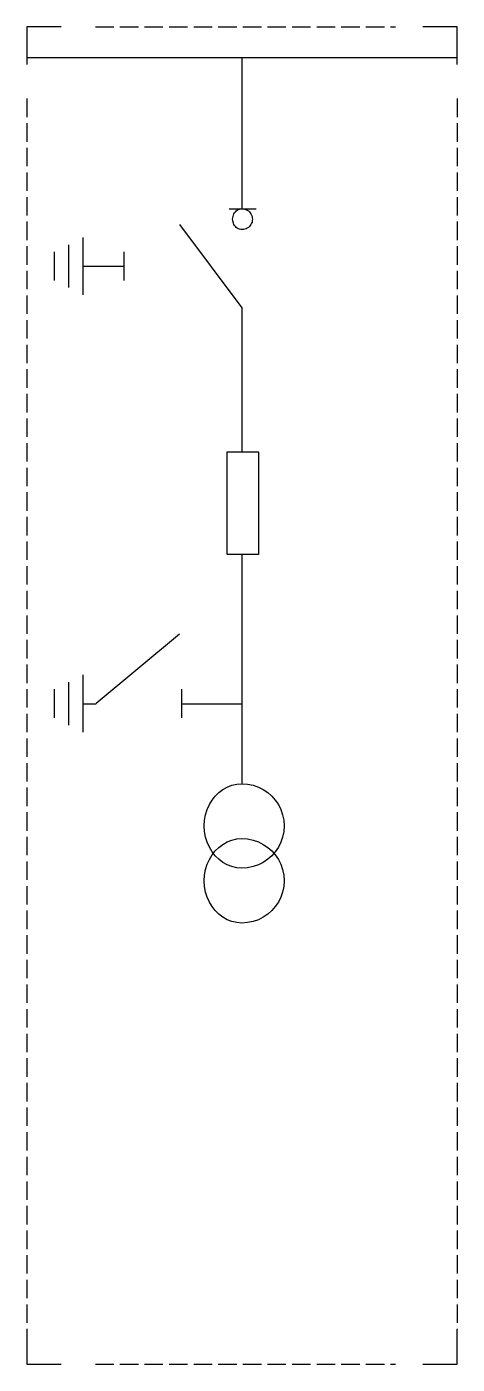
# Model space of a CAD drawing. Header units: millimetres. Extents: x -35 to 35, y -217 to 0.
import ezdxf
from ezdxf.enums import TextEntityAlignment as Align

# ---------------------------------------------------------------- set-up
doc = ezdxf.new("R2010")
doc.units = ezdxf.units.MM
doc.linetypes.add('SVG_3_1', pattern=[4, 3, -1])
doc.layers.get('0').update_dxf_attribs({"linetype": 'CONTINUOUS'})
doc.styles.add('ARIAL', font='arial.ttf')

# ---------------------------------------------------------------- blocks, each defined once
blk = doc.blocks.new('291_E_MV_SLD_IEC60617_cell_cm_medicion_tension')
at = {"linetype": 'SVG_3_1', "true_color": 0xdcdcdc}
for p, q in [((-23.84, 0), (25, 0)), ((-35, -11.68), (-35, -211.76)), ((35, -11.68), (35, -211.76)), ((-23.84, -217.4), (25, -217.4))]:
    blk.add_line(p, q, dxfattribs=at)
at = {"true_color": 0xff0000}
for p, q in [((-35, -5), (-30.47, -5)), ((30.49, -5), (35, -5))]:
    blk.add_line(p, q, dxfattribs=at)
at = {"true_color": 0x0000ff}
for p, q in [((-30.47, -5), (30.49, -5)), ((0, -5.01), (0, -29.62)), ((-2.09, -29.61), (2.31, -29.61)), ((-10.13, -32.13), (-0.01, -45.69)), ((-25.88, -34.27), (-25.88, -43.56)), ((-30.54, -36.59), (-30.54, -41.23)), ((-28.19, -35.43), (-28.19, -42.4)), ((-19.22, -36.59), (-19.22, -41.23)), ((-25.88, -38.92), (-19.16, -38.92)), ((0, -45.69), (0, -69.12)), ((0, -85.78), (0, -123.04)), ((-10.13, -98.72), (-23.69, -110.03)), ((-28.19, -106.53), (-28.19, -113.52)), ((-25.88, -105.37), (-25.88, -114.68)), ((-30.54, -107.69), (-30.54, -112.35)), ((-9.85, -107.69), (-9.85, -112.34)), ((-25.88, -110.05), (-23.69, -110.05)), ((-9.86, -110.05), (-0.01, -110.05))]:
    blk.add_line(p, q, dxfattribs=at)
at = {"true_color": 0xdcdcdc}
for points in [[(-29.4, -0.01), (-34.98, -0.01), (-34.98, -6.13)], [(35.02, -6.13), (35.02, -0.01), (29.43, -0.01)], [(-34.98, -211.78), (-34.98, -217.41), (-29.4, -217.41)], [(29.43, -217.41), (35.02, -217.41), (35.02, -211.78)]]:
    blk.add_lwpolyline(points, dxfattribs=at)
at = {"true_color": 0x0000ff}
for points in [[(1.71, -31.29), (1.69, -31.52), (1.65, -31.74), (1.57, -31.95), (1.47, -32.14), (1.35, -32.33), (1.21, -32.49), (1.05, -32.63), (0.87, -32.75), (0.67, -32.85), (0.46, -32.92), (0.24, -32.97), (0.01, -32.98), (-0.2, -32.97), (-0.39, -32.92), (-0.58, -32.85), (-0.76, -32.75), (-0.92, -32.63), (-1.06, -32.49), (-1.19, -32.33), (-1.3, -32.14), (-1.39, -31.95), (-1.45, -31.74), (-1.49, -31.52), (-1.51, -31.29), (-1.49, -31.06), (-1.45, -30.84), (-1.39, -30.63), (-1.3, -30.43), (-1.19, -30.25), (-1.06, -30.09), (-0.92, -29.95), (-0.76, -29.82), (-0.58, -29.73), (-0.39, -29.65), (-0.2, -29.61), (0.01, -29.59), (0.24, -29.61), (0.46, -29.65), (0.67, -29.73), (0.87, -29.82), (1.05, -29.95), (1.21, -30.09), (1.35, -30.25), (1.47, -30.43), (1.57, -30.63), (1.65, -30.84), (1.69, -31.06), (1.71, -31.29)], [(-2.41, -69.12), (2.7, -69.12), (2.7, -85.78), (-2.41, -85.78)], [(6.86, -129.9), (6.8, -130.83), (6.62, -131.73), (6.32, -132.57), (5.93, -133.37), (5.43, -134.1), (4.85, -134.75), (4.19, -135.33), (3.46, -135.83), (2.67, -136.23), (1.82, -136.52), (0.93, -136.7), (0, -136.76), (-0.83, -136.7), (-1.63, -136.52), (-2.39, -136.23), (-3.09, -135.83), (-3.75, -135.33), (-4.34, -134.75), (-4.85, -134.1), (-5.29, -133.37), (-5.65, -132.57), (-5.91, -131.73), (-6.08, -130.83), (-6.13, -129.9), (-6.08, -128.97), (-5.91, -128.08), (-5.65, -127.23), (-5.29, -126.44), (-4.85, -125.71), (-4.34, -125.05), (-3.75, -124.47), (-3.09, -123.98), (-2.39, -123.58), (-1.63, -123.28), (-0.83, -123.1), (0, -123.04), (0.93, -123.1), (1.82, -123.28), (2.67, -123.58), (3.46, -123.98), (4.19, -124.47), (4.85, -125.05), (5.43, -125.71), (5.93, -126.44), (6.32, -127.23), (6.62, -128.08), (6.8, -128.97), (6.86, -129.9)], [(6.86, -138.82), (6.8, -139.75), (6.62, -140.65), (6.32, -141.49), (5.93, -142.29), (5.43, -143.02), (4.85, -143.68), (4.19, -144.26), (3.46, -144.75), (2.67, -145.15), (1.82, -145.44), (0.93, -145.62), (0, -145.69), (-0.83, -145.62), (-1.63, -145.44), (-2.39, -145.15), (-3.09, -144.75), (-3.75, -144.26), (-4.34, -143.68), (-4.85, -143.02), (-5.29, -142.29), (-5.65, -141.49), (-5.91, -140.65), (-6.08, -139.75), (-6.13, -138.82), (-6.08, -137.89), (-5.91, -137), (-5.65, -136.15), (-5.29, -135.36), (-4.85, -134.63), (-4.34, -133.97), (-3.75, -133.39), (-3.09, -132.9), (-2.39, -132.5), (-1.63, -132.21), (-0.83, -132.02), (0, -131.96), (0.93, -132.02), (1.82, -132.21), (2.67, -132.5), (3.46, -132.9), (4.19, -133.39), (4.85, -133.97), (5.43, -134.63), (5.93, -135.36), (6.32, -136.15), (6.62, -137), (6.8, -137.89), (6.86, -138.82)]]:
    blk.add_lwpolyline(points, close=True, dxfattribs=at)
at = {"true_color": 0x0000ff, "style": 'ARIAL'}
blk.add_attdef('TAG', text='', height=2.5, dxfattribs=at).set_placement((-37, -2.2), align=Align.RIGHT)
at = {"color": 7, "style": 'ARIAL'}
for tag, p in [('SERIES', (-37, -9)), ('MODEL', (-37, -12)), ('DESIGNATION', (-37, -15)), ('RATED_CURRENT', (-37, -18)), ('VT_RATIO', (-37, -21)), ('SHORT_CIRCUIT_CURRENT', (-37, -24)), ('SERIAL', (-37, -27)), ('MANUFACTURER', (-37, -30))]:
    blk.add_attdef(tag, text='', height=1.7, dxfattribs=at).set_placement(p, align=Align.RIGHT)

msp = doc.modelspace()

# ---------------------------------------------------------------- block references
msp.add_blockref('291_E_MV_SLD_IEC60617_cell_cm_medicion_tension', (0, 0))

doc.saveas('drawing.dxf')
